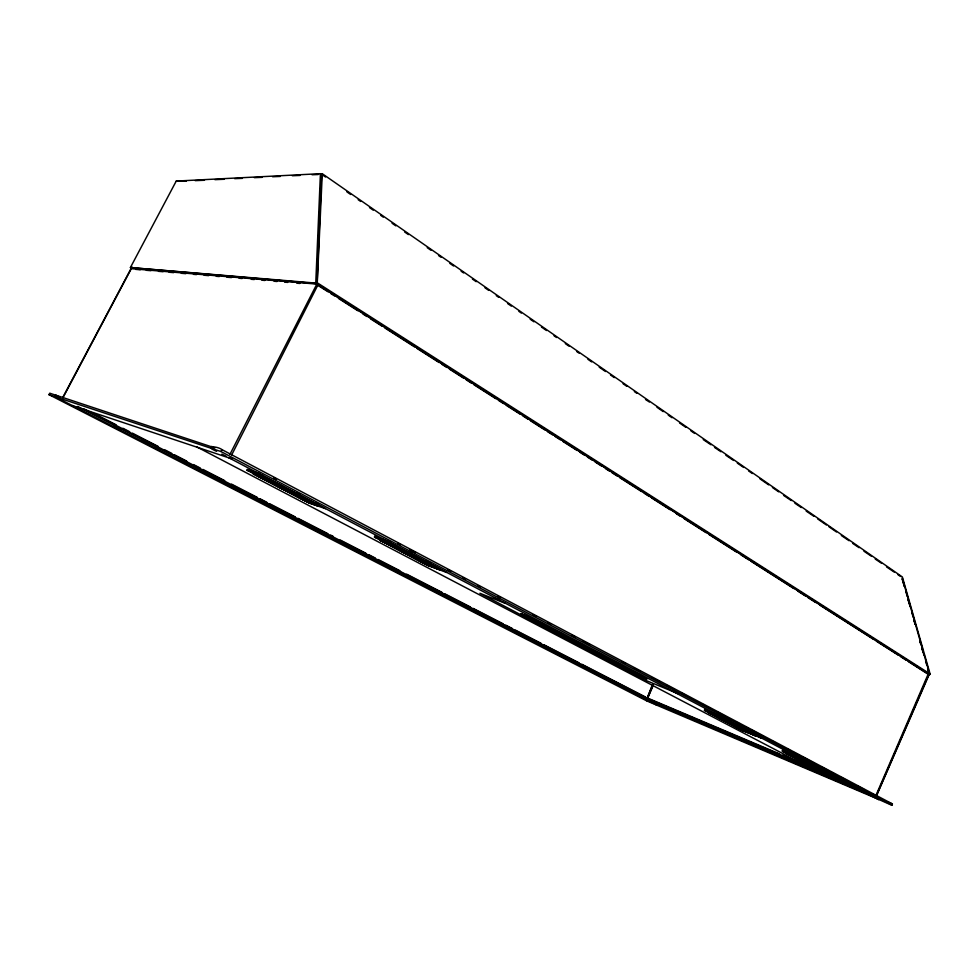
<?xml version="1.0" encoding="UTF-8"?>
<svg xmlns="http://www.w3.org/2000/svg" width="979" height="979" viewBox="0 0 979 979"><rect width="100%" height="100%" fill="white"/><g stroke="black" fill="none" stroke-linecap="round" stroke-linejoin="round"><path stroke-width="1.47" d="M929.181 674.286L930.05 673.809L902.381 576.974L322.275 173.711L317.22 283.898L929.732 674.617L923.895 653.972M854.728 786.296L647.511 698.504L653.177 684.345M320.414 173.834L315.764 282.882L316.645 283.629L321.271 174.421M878.665 799.402L646.85 700.952L48.95 394.635L49.745 393.191L55.889 395.259M928.863 674.335L876.254 796.013M216.665 451.331C203.473 445.886 216.604 445.592 222.294 449.802L892.358 803.906L892.065 805.105L220.973 451.539L54.959 396.679M817.037 769.457L782.478 751.37L782.331 750.501M836.274 776.836L835.491 777.253L816.156 769.31L787.043 753.585M750.771 732.928L756.204 736.049L741.507 730.15L709.2 712.932L715.074 715.123M742.682 730.432L704.562 710.473L704.819 709.102M646.776 678.728L637.941 675.596L521.109 614.004L529.615 617.088L646.776 678.728L639.825 675.865M868.875 794.593L646.838 699.85L647.425 699.018L860.639 789.441M384.649 541.656L380.268 540.322L427.187 565.25L446.669 572.458L391.111 543.223L374.614 537.251L374.578 536.308M318.921 505.849L264.648 477.874L253.463 473.42M317.979 284.828L231.558 455.162M290.127 492.975L309.89 503.279L325.432 508.652L262.201 475.378L247.136 470.348L247.185 469.382L260.451 473.873M316.645 283.629L130.403 267.561L176.244 181.078L320.304 173.687M656.236 704.684L54.824 396.581L55.766 395.161L214.964 447.941M210.803 448.174L211.733 446.363M320.831 175.314L321.626 174.507M220.973 451.539L221.915 449.704M262.201 475.378L262.494 474.631M264.648 477.874L269.152 479.612M891.881 805.301L878.848 799.476M928.227 673.944L875.801 795.768L876.364 796.123L929.071 674.751M653.005 684.26L647.131 698.321L652.247 685.08M391.111 543.223L391.392 542.525M433.428 567.061L440.513 570.047L392.922 545.022L398.649 547.714M816.302 769.347L829.592 774.536M653.201 685.52L647.511 698.419M808.715 767.169L809.254 765.48M801.936 758.113L801.85 759.508L835.87 777.277M796.221 757.391L830.963 775.356L826.937 772.994M646.605 679.096L529.419 617.039M741.666 730.187L754.858 735.229M723.799 716.922L723.714 718.39L761.026 738.031L761.772 737.603M717.888 716.285L756.069 736.196M656.676 704.072L656.285 704.929M647.425 700.144L647.033 701.001M927.982 674.58L929.095 674.494M229.967 454.317L316.633 284.485M62.68 397.633L131.969 266.802M62.962 397.731L131.565 268.185M317.086 283.726L321.577 174.433L322.275 173.711M374.467 537.043L428.814 565.764L429.83 565.324M253.194 473.946L306.843 501.786M316.535 284.742L316.633 284.069L131.076 268.662M72.116 405.502L231.901 458.857M574.012 641.734L577.696 643.509M318.616 506.314L306.721 501.982M186.255 181.188L176.196 181.127M195.213 180.638L204.464 180.271M214.939 179.647L224.191 179.279M234.666 178.643L242.4 178.362M254.393 177.652L262.127 177.358M272.603 176.734L280.337 176.44M292.329 175.73L300.063 175.449M312.056 174.739L318.273 174.531M54.824 396.581L48.95 394.696M130.415 267.585L315.789 283.09M135.665 269.372L140.23 269.763M146.312 270.29L150.864 270.681M158.476 271.33L163.04 271.721M169.122 272.248L173.675 272.639M181.286 273.288L185.839 273.679M193.45 274.328L196.485 274.597M204.085 275.246L208.649 275.637M216.249 276.286L219.296 276.555M226.895 277.204L231.46 277.595M239.06 278.244L242.107 278.513M251.224 279.296L254.271 279.553M261.87 280.202L264.917 280.471M274.034 281.242L277.081 281.511M284.681 282.16L287.728 282.417M296.845 283.2L299.892 283.469M392.824 545.242L380.28 540.628M761.356 738.056L741.947 730.114M529.235 617.431L521.085 614.225M723.297 718.035L704.329 710.191M723.505 719.063L709.175 713.14M801.471 759.166L782.27 751.101M801.397 760.01L786.896 753.916M521.269 613.833L536.174 621.616M878.763 799.708L228.621 457.646M808.568 767.059L196.987 446.987M380.439 540.139L384.625 542.293M723.665 718.721L727.874 720.874M609.831 660.384L606.025 658.524L608.889 659.956M55.705 395.222L59.878 397.303M598.977 654.767L598.218 654.425L601.975 656.346M574.771 642.077L575.676 642.481L575.016 642.187M572.593 640.878L570.463 639.862L572.642 640.878M597.104 653.862L597.949 654.143L596.138 653.348M597.741 654.156L599.711 655.061M253.231 473.628L264.514 477.532M307.1 501.566L311.028 502.973M307.063 501.884L318.836 506.094M590.655 650.386L589.639 649.946L590.594 650.337M601.228 656.016L602.22 656.432L600.751 655.685M374.724 536.308L390.67 542.207M388.773 543.186L393.032 544.826M380.317 540.322L392.689 544.924M611.361 661.204L610.627 660.923L611.765 661.4M427.737 565.213L440.452 570.047M647.988 698.235L779.737 753.989M610.345 660.666L609.048 660.127L611.006 661.058M494.101 597.875L499.657 600.029M505.066 603.235L479.881 593.274L645.185 680.148L679.083 694.062M529.088 617.125L521.183 614.017L636.631 674.641M600.592 655.685L601.351 656.077M565.409 637.06L562.619 635.75M564.834 636.913L563.194 635.983M565.397 637.207L566.682 637.745M566.315 637.684L569.24 639.091L565.972 637.378M573.302 641.208L572.274 640.658M572.434 640.878L574.575 641.869L571.699 640.364M575.958 642.75L576.925 643.105M586.445 648.245L587.596 648.759M593.017 651.659L594.143 652.222M604.998 657.998L606.429 658.598M607.947 659.393L606.968 658.916M639.789 676.122L646.654 678.912L529.566 617.345M580.327 644.99C580.204 644.953 580.192 644.782 580.082 644.904M704.696 709.665L721.462 716.591M723.359 718.794L709.285 712.969L741.531 729.918M799.721 757.783L782.649 750.624L791.974 755.592M788.45 754.124L793.639 756.302M801.25 759.753L787.018 753.757L816.18 769.09M782.539 755.176L786.737 756.963M789.539 758.15L809.144 766.447M640.437 696.008L860.663 789.184M887.207 801.74L892.444 804.016M596.933 653.691L597.594 653.984M586.849 648.404L587.449 648.649L586.666 648.331M601.045 655.82L599.307 655.012M571.809 640.535L571.026 640.168M606.931 659.002L607.531 659.246M94.363 413.603L116.085 424.776M122.877 428.264L129.669 431.763M132.385 433.159L158.182 446.424M164.962 449.912L171.753 453.399M174.47 454.794L186.695 461.085M193.475 464.572L200.267 468.06M202.983 469.455L224.705 480.628M231.497 484.115L257.293 497.381M260.01 498.776L266.79 502.264M269.506 503.671L295.303 516.924M298.02 518.332L327.892 533.69M330.608 535.085L333.325 536.48M340.117 539.967L365.913 553.233M368.618 554.628L375.41 558.116M378.127 559.511L399.848 570.684M406.64 574.171L441.945 592.319M444.65 593.727L470.446 606.98M473.163 608.387L503.035 623.745M505.751 625.14L512.543 628.628M515.26 630.023L541.057 643.289M543.773 644.684L579.066 662.832M581.783 664.227L645.602 697.048M83.472 408.659L647.229 698.333M77.622 406.432L649.689 700.205M113.98 425.865L120.772 429.353M142.518 440.513L149.31 444.001M156.114 447.489L158.831 448.884M180.577 460.044L187.368 463.532M222.71 481.668L229.502 485.156M245.815 493.514L258.04 499.792M264.844 503.279L267.561 504.674M283.861 513.045L286.59 514.44M289.307 515.835L296.099 519.323M321.92 532.576L328.711 536.064M331.44 537.459L338.232 540.946M345.024 544.434L347.741 545.829M354.545 549.317L366.77 555.595M373.562 559.082L376.291 560.477M392.591 568.848L395.308 570.243M398.037 571.638L404.829 575.126M411.621 578.613L414.337 580.009M430.65 588.379L446.962 596.749M453.754 600.237L456.471 601.632M463.275 605.12L475.5 611.398M478.217 612.793L485.009 616.28M501.321 624.651L513.559 630.917M520.351 634.404L523.067 635.799M539.38 644.17L555.693 652.54M562.484 656.028L565.201 657.423M571.993 660.911L584.23 667.188M586.947 668.584L593.739 672.071M600.543 675.559L603.26 676.954M610.052 680.442L622.289 686.72M629.081 690.207L631.798 691.602M247.785 469.724L253.108 472.527M375.079 536.59L379.13 538.719M704.672 709.726L711.305 713.214M542.88 625.128L564.345 636.411M567.025 637.818L579.103 644.158M585.809 647.682L593.861 651.904M600.568 655.428L636.803 674.445M258.897 476.296L265.542 479.783M277.51 486.061L284.155 489.549M296.111 495.827L305.411 500.71M391.306 545.792L398 549.305M400.668 550.712L403.348 552.119M419.404 560.539L427.431 564.761M583.092 646.495L584.133 646.886M596.688 653.593L597.374 653.923M712.125 714.217L724.227 720.556M726.907 721.976L741.69 729.734M788.462 754.283L804.383 762.641M811.028 766.129L816.327 768.919M268.821 481.803L247.038 470.165M271.489 483.198L287.459 491.58M253.402 473.75L306.562 501.64M380.427 540.408L427.248 564.981M297.126 492.841L299.819 494.26M315.984 502.778L318.677 504.197M408.194 551.348L412.183 553.441M426.795 561.151L430.784 563.243M724.227 717.803L729.551 720.605M745.545 729.037L748.213 730.432M819.888 768.185L822.58 769.604M221.89 454.097L226.149 456.312M274.512 482.427L285.244 488.068M291.95 491.605L304.016 497.944M310.722 501.481L318.775 505.702M408.084 552.682L417.519 557.638M426.954 562.607L436.377 567.563M731.913 723.004L739.989 727.25M803.025 760.414L805.68 761.809M808.336 763.204L816.315 767.401M265.04 477.776L318.701 505.996M393.191 545.156L440.366 569.962M723.799 718.99L756.131 736M801.666 759.937L830.902 775.319M273.594 477.789L276.286 479.22M397.902 543.431L400.607 544.862M410.066 549.855L415.475 552.707M447.905 569.827L450.597 571.259M462.761 577.683L465.466 579.103M477.63 585.528L480.334 586.947M497.895 596.223L500.599 597.655M533.029 614.775L535.733 616.207M547.897 622.632L550.602 624.051M572.213 635.469L574.918 636.901M583.031 641.184L589.786 644.745M622.216 661.865L624.92 663.297M634.38 668.29L639.776 671.141M651.941 677.566L654.645 678.998M657.35 680.417L660.042 681.849M666.809 685.41L674.91 689.693M681.665 693.267L689.779 697.55M701.931 703.962L704.635 705.394M707.34 706.826L710.044 708.245M716.799 711.819L724.913 716.102M737.065 722.514L739.769 723.946M746.524 727.507L749.229 728.939M751.933 730.371L764.097 736.783M772.198 741.066L774.903 742.498M787.067 748.923L789.772 750.342M792.476 751.774L799.231 755.335M801.936 756.767L814.087 763.192M822.201 767.463L828.956 771.036M831.66 772.468L834.365 773.887M841.12 777.461L849.221 781.744M857.335 786.015L864.09 789.588M872.191 793.871L874.896 795.291M317.759 283.115L930.038 673.944M317.184 284.314L929.022 674.372M328.136 291.84L316.131 284.289A1.725 0.71 71.9 0 1 316.804 284.338M330.718 293.48L334.585 295.939M338.453 298.411L357.8 310.735M362.964 314.026L366.831 316.486M370.698 318.958L382.312 326.35M384.894 328.002L414.558 346.909M417.14 348.548L439.069 362.524M441.639 364.164L446.803 367.455M449.385 369.095L463.569 378.139M466.151 379.779L471.315 383.07M473.885 384.71L495.815 398.686M498.397 400.325L503.561 403.617M506.131 405.257L520.326 414.301M522.908 415.94L528.06 419.232M530.642 420.872L544.826 429.916M547.408 431.568L552.572 434.847M555.154 436.499L560.306 439.779M562.888 441.431L577.072 450.462M579.654 452.114L584.818 455.394M587.4 457.046L592.552 460.326M595.134 461.978L601.583 466.09M605.45 468.549L609.317 471.021M611.899 472.661L617.064 475.953M619.646 477.593L641.563 491.568M644.145 493.208L649.31 496.5M651.892 498.14L669.942 509.643M676.391 513.755L680.258 516.227M684.137 518.686L706.055 532.662M708.637 534.301L737.016 552.389M740.883 554.848L748.629 559.78M751.199 561.432L793.773 588.55M797.64 591.022L805.374 595.954M807.956 597.594L815.691 602.526M819.57 604.985L873.733 639.507M876.315 641.159L898.245 655.135M900.827 656.774L905.979 660.066M908.561 661.706L928.129 674.25M323.033 175.29L325.542 177.028M346.884 191.86L350.653 194.478M358.179 199.704L360.688 201.454M369.475 207.56L373.244 210.167M380.782 215.404L383.291 217.154M392.077 223.249L395.846 225.868M404.633 231.974L408.39 234.593M427.223 247.675L430.993 250.294M438.519 255.519L441.039 257.269M449.826 263.375L453.583 265.982M461.121 271.22L463.63 272.957M472.416 279.064L476.186 281.683M484.972 287.789L488.741 290.408M496.267 295.634L498.776 297.383M507.563 303.49L511.332 306.097M518.87 311.334L521.379 313.084M530.165 319.178L533.934 321.797M541.46 327.035L546.478 330.523M554.016 335.748L556.525 337.498M565.311 343.605L569.08 346.223M576.607 351.449L579.127 353.199M587.914 359.305L591.671 361.912M599.209 367.149L605.487 371.506M610.504 374.994L614.274 377.613M623.06 383.719L626.829 386.338M634.355 391.563L636.864 393.313M645.491 399.469L649.42 402.039M656.958 407.264L663.236 411.621M668.253 415.108L672.022 417.727M679.548 422.965L685.826 427.321M690.844 430.809L694.613 433.428M703.24 439.583L710.938 444.76M714.535 447.427L720.972 451.747M725.843 455.272L733.528 460.46M737.297 463.079L743.575 467.436M748.592 470.923L752.361 473.542M759.888 478.78L768.674 484.886M772.443 487.493L778.721 491.862M783.579 495.386L791.277 500.575M794.887 503.23L801.324 507.563M806.182 511.087L813.867 516.276M817.636 518.894L826.423 525.001M828.932 526.739L836.47 531.976M841.328 535.501L849.026 540.702M852.623 543.345L859.06 547.677M863.919 551.189L871.616 556.39M875.226 559.033L881.663 563.366M886.521 566.89L894.219 572.091M897.976 574.71L900.496 576.447M929.414 674.262L927.7 668.302M929.34 674.335L927.615 668.327M902.246 577.928L923.062 651.047M902.295 578.993L904.388 586.311M906.052 592.173L907.3 596.566M908.133 599.491L910.213 606.809M911.877 612.67L913.126 617.064M913.958 619.988L915.206 624.382L913.884 620.05M919.795 640.486L921.043 644.88L919.709 640.535M921.875 647.804L923.956 655.122M925.62 660.984L926.868 665.377M902.246 579.103L904.315 586.409M908.059 599.576L909.307 603.957M921.79 647.841L923.038 652.234M605.622 658.169L604.165 657.558L605.622 658.169"/></g></svg>
